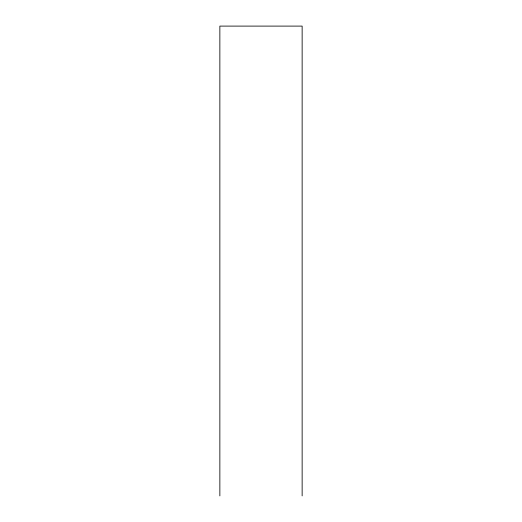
<?xml version="1.0" encoding="UTF-8"?>
<svg xmlns="http://www.w3.org/2000/svg" width="522" height="522" viewBox="0 0 522 522"><rect width="100%" height="100%" fill="white"/><g stroke="black" fill="none" stroke-linecap="round" stroke-linejoin="round"><path stroke-width="0.78" d="M302.14 495.9L302.14 26.1L219.86 26.1L219.86 495.9"/></g></svg>
